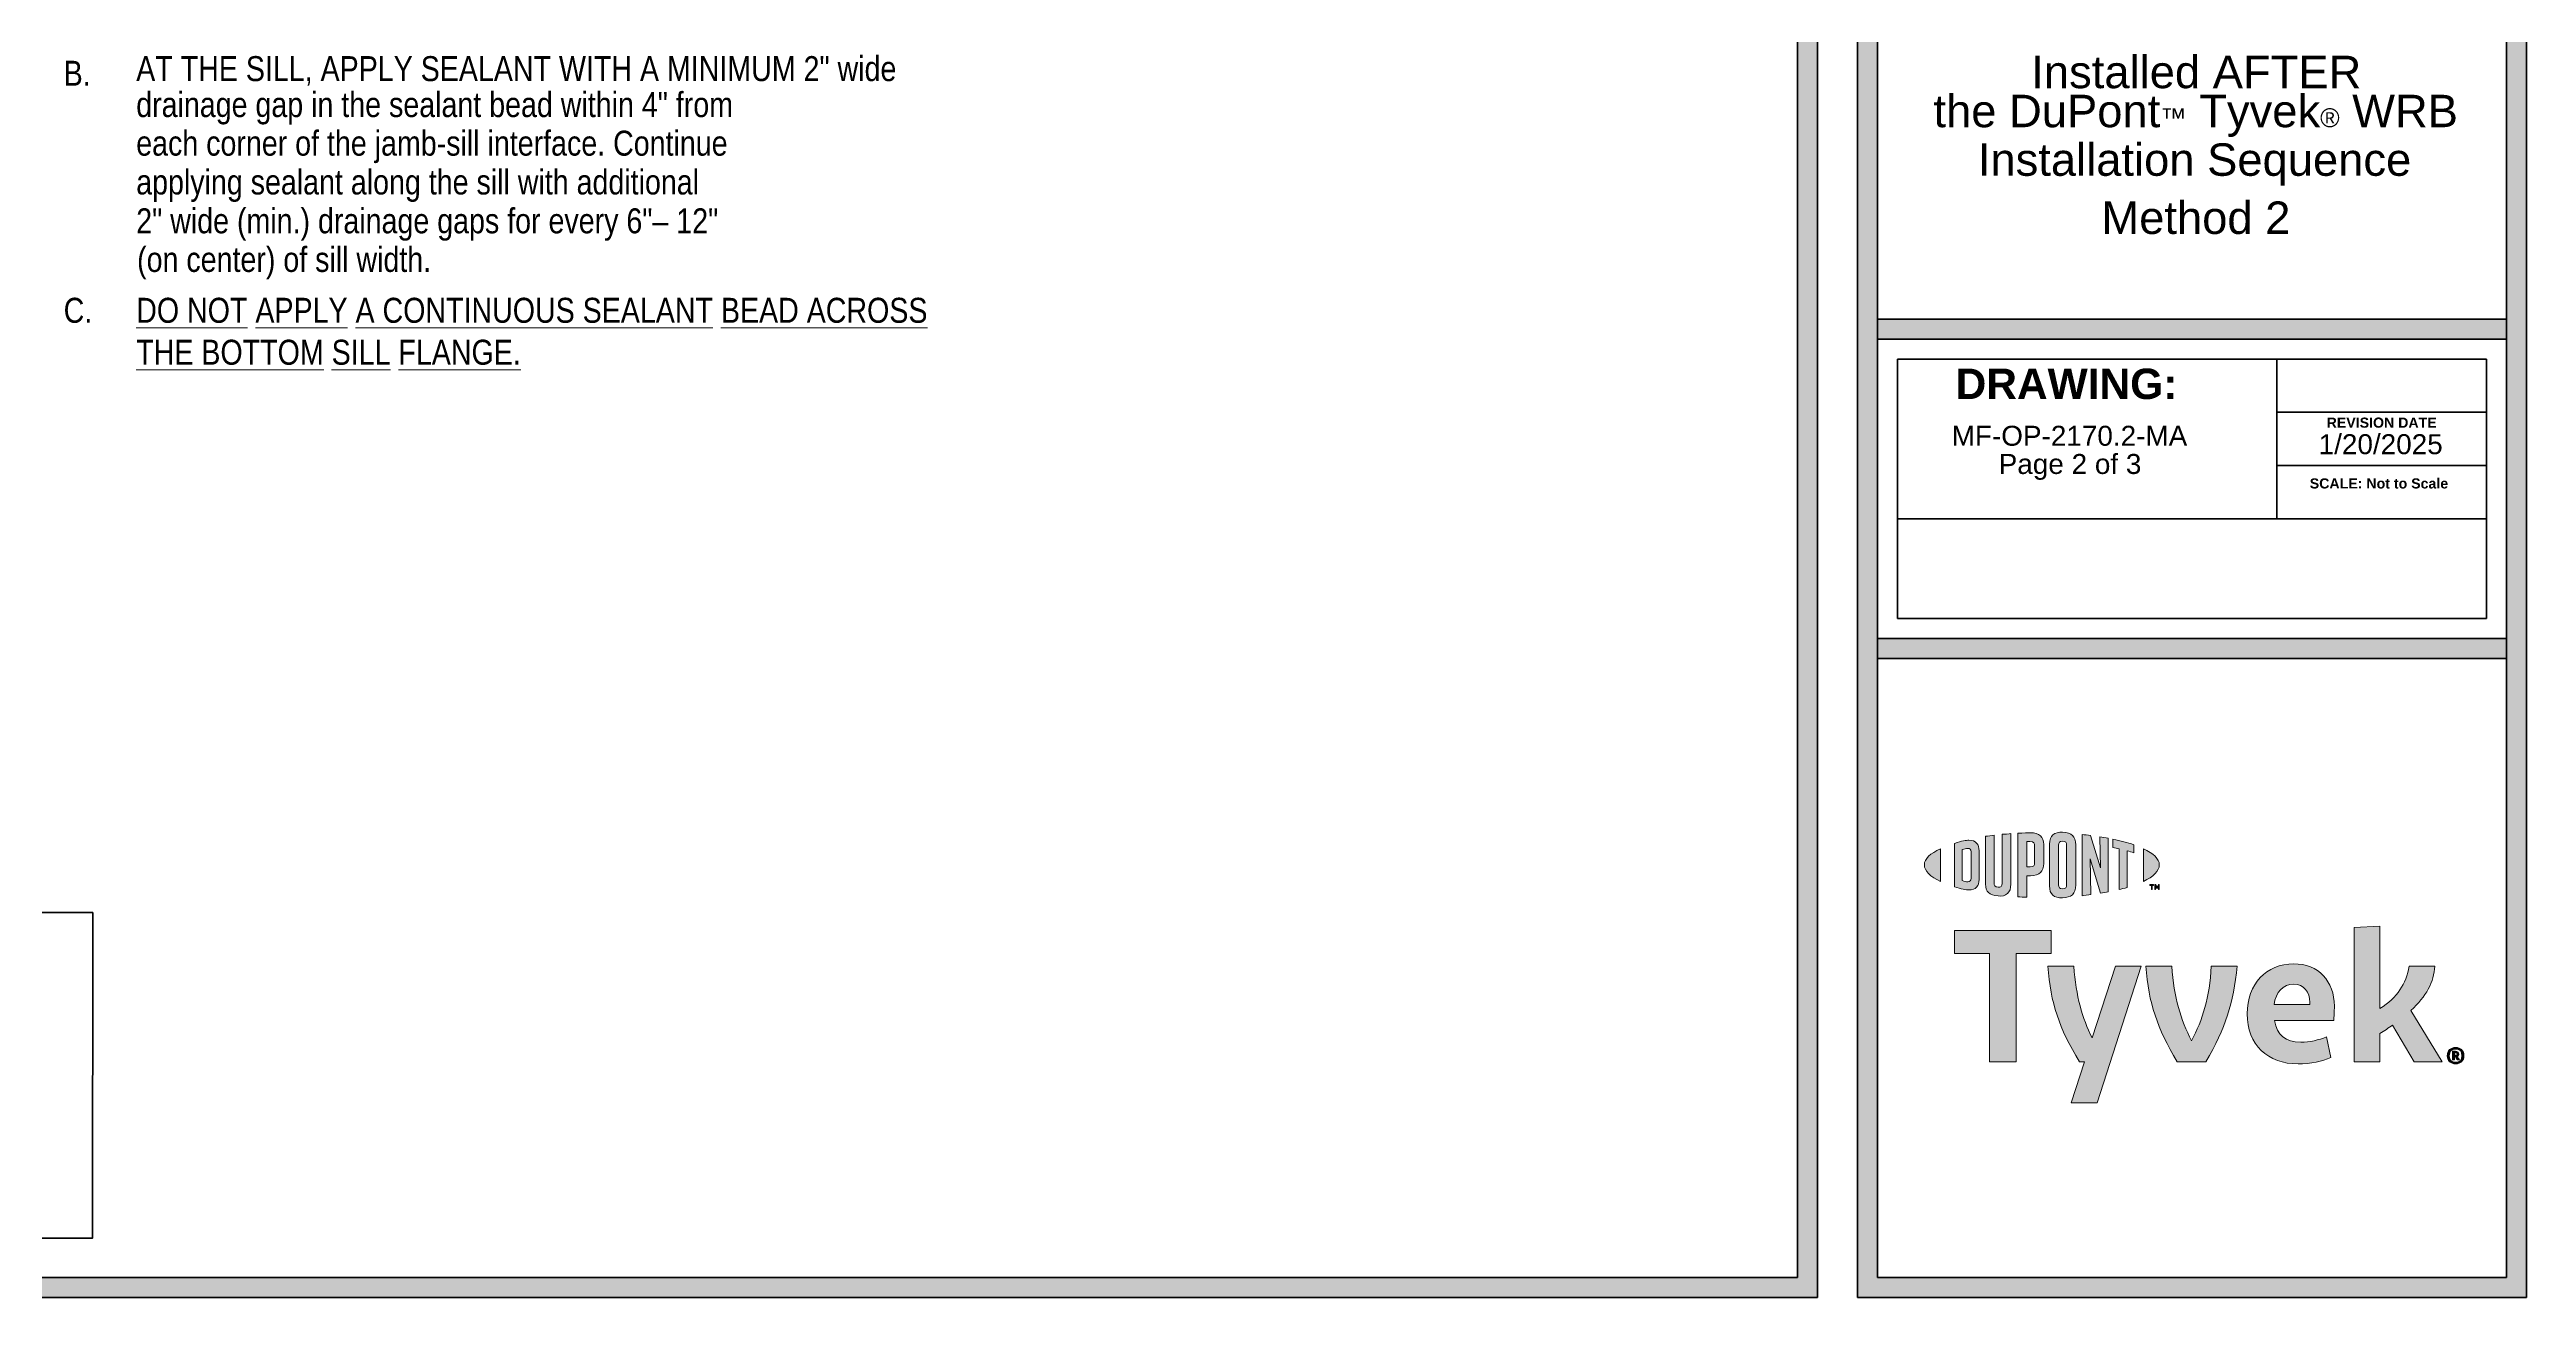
# Model space of a CAD drawing. Extents: x -1328 to 5679, y -4611 to 1603.
# Drawn here: x 805 to 1921, y -3474 to -2911 of the extents above; entities that cross this region are included whole.
import ezdxf

# ---------------------------------------------------------------- set-up
doc = ezdxf.new("R2010")
doc.units = 0
doc.header["$MEASUREMENT"] = 0
for name, color, linetype, lineweight in [('.ATI-TEXT_1', 7, 'Continuous', 0), ('0_0', 7, 'Continuous', 0), ('A-DETL-MEDM', 7, 'Continuous', 0), ('G-ANNO-TTLB', 7, 'Continuous', 0)]:
    doc.layers.add(name, color=color, linetype=linetype, lineweight=lineweight)

# ---------------------------------------------------------------- blocks, each defined once
blk = doc.blocks.new('Block_4')
at = {"layer": '0_0', "true_color": 0xe11b22, "transparency": 33554687}
h = blk.add_hatch(color=242, dxfattribs=at)
h.dxf.hatch_style = 2
edge = h.paths.add_edge_path()
edge.add_spline(control_points=[(1670.7, -3284.8), (1670.7, -3285.9), (1670, -3286.3), (1669.2, -3286.3), (1668.5, -3286.3), (1667.5, -3286.1), (1666.7, -3285.8), (1666.7, -3285.8), (1666.7, -3271.7), (1666.7, -3271.7), (1667.5, -3271.5), (1668.5, -3271.3), (1669.2, -3271.3), (1670, -3271.3), (1670.7, -3271.6), (1670.7, -3272.8), (1670.7, -3272.8), (1670.7, -3284.8), (1670.7, -3284.8)], knot_values=[0, 0, 0, 0, 1, 1, 1, 2, 2, 2, 3, 3, 3, 4, 4, 4, 5, 5, 5, 6, 6, 6, 6], degree=3, periodic=0)
edge = h.paths.add_edge_path()
edge.add_spline(control_points=[(1669.7, -3267.6), (1668.4, -3267.6), (1666.6, -3267.9), (1663.2, -3269), (1663.2, -3269), (1663.2, -3288.6), (1663.2, -3288.6), (1666.2, -3289.5), (1668.4, -3290), (1669.7, -3290), (1672.7, -3290), (1674.3, -3288.2), (1674.3, -3285.3), (1674.3, -3285.3), (1674.3, -3272.3), (1674.3, -3272.3), (1674.3, -3269.4), (1672.7, -3267.6), (1669.7, -3267.6)], knot_values=[0, 0, 0, 0, 1, 1, 1, 2, 2, 2, 3, 3, 3, 4, 4, 4, 5, 5, 5, 6, 6, 6, 6], degree=3, periodic=0)
h = blk.add_hatch(color=242, dxfattribs=at)
h.dxf.hatch_style = 2
edge = h.paths.add_edge_path()
edge.add_spline(control_points=[(1684.6, -3287.1), (1684.6, -3288.2), (1684.2, -3288.9), (1682.8, -3288.8), (1681.4, -3288.6), (1681, -3288), (1681, -3286.7), (1681, -3286.7), (1681, -3265.3), (1681, -3265.3), (1680.1, -3265.4), (1678.1, -3265.7), (1677.2, -3265.8), (1677.2, -3265.8), (1677.2, -3287.4), (1677.2, -3287.4), (1677.2, -3290.9), (1678.8, -3292.2), (1682.8, -3292.7), (1686.4, -3293.1), (1688.6, -3291.2), (1688.6, -3287.4), (1688.6, -3287.4), (1688.6, -3264.6), (1688.6, -3264.6), (1687.9, -3264.7), (1685.4, -3264.9), (1684.6, -3264.9), (1684.6, -3264.9), (1684.6, -3287.1), (1684.6, -3287.1)], knot_values=[0, 0, 0, 0, 1, 1, 1, 2, 2, 2, 3, 3, 3, 4, 4, 4, 5, 5, 5, 6, 6, 6, 7, 7, 7, 8, 8, 8, 9, 9, 9, 10, 10, 10, 10], degree=3, periodic=0)
h = blk.add_hatch(color=242, dxfattribs=at)
h.dxf.hatch_style = 2
edge = h.paths.add_edge_path()
edge.add_spline(control_points=[(1699.3, -3277.7), (1699.3, -3278.9), (1698.9, -3279.6), (1697.3, -3279.6), (1697.3, -3279.6), (1695.8, -3279.6), (1695.8, -3279.6), (1695.8, -3279.6), (1695.8, -3268.2), (1695.8, -3268.2), (1696.5, -3268.2), (1696.8, -3268.2), (1697.2, -3268.2), (1699, -3268.2), (1699.3, -3268.9), (1699.3, -3270.1), (1699.3, -3270.1), (1699.3, -3277.7), (1699.3, -3277.7)], knot_values=[0, 0, 0, 0, 1, 1, 1, 2, 2, 2, 3, 3, 3, 4, 4, 4, 5, 5, 5, 6, 6, 6, 6], degree=3, periodic=0)
edge = h.paths.add_edge_path()
edge.add_spline(control_points=[(1697.4, -3264.2), (1696.7, -3264.2), (1694.2, -3264.3), (1691.8, -3264.4), (1691.8, -3264.4), (1691.8, -3293.1), (1691.8, -3293.1), (1692.6, -3293.2), (1694.7, -3293.3), (1695.8, -3293.3), (1695.8, -3293.3), (1695.8, -3283.6), (1695.8, -3283.6), (1695.8, -3283.6), (1697.4, -3283.6), (1697.4, -3283.6), (1701.6, -3283.6), (1703.4, -3281.7), (1703.4, -3278), (1703.4, -3278), (1703.4, -3269.5), (1703.4, -3269.5), (1703.4, -3266), (1701.4, -3264.2), (1697.4, -3264.2)], knot_values=[0, 0, 0, 0, 1, 1, 1, 2, 2, 2, 3, 3, 3, 4, 4, 4, 5, 5, 5, 6, 6, 6, 7, 7, 7, 8, 8, 8, 8], degree=3, periodic=0)
h = blk.add_hatch(color=242, dxfattribs=at)
h.dxf.hatch_style = 2
edge = h.paths.add_edge_path()
edge.add_spline(control_points=[(1713.7, -3287.7), (1713.7, -3288.9), (1713.4, -3289.5), (1711.9, -3289.5), (1710.5, -3289.5), (1710.1, -3288.9), (1710.1, -3287.7), (1710.1, -3287.7), (1710.1, -3269.8), (1710.1, -3269.8), (1710.1, -3268.6), (1710.5, -3268), (1711.9, -3268), (1713.4, -3268.1), (1713.7, -3268.7), (1713.7, -3269.8), (1713.7, -3269.8), (1713.7, -3287.7), (1713.7, -3287.7)], knot_values=[0, 0, 0, 0, 1, 1, 1, 2, 2, 2, 3, 3, 3, 4, 4, 4, 5, 5, 5, 6, 6, 6, 6], degree=3, periodic=0)
edge = h.paths.add_edge_path()
edge.add_spline(control_points=[(1711.9, -3264), (1708.2, -3263.8), (1706, -3265.5), (1706, -3269.3), (1706, -3269.3), (1706, -3288.1), (1706, -3288.1), (1706, -3292.1), (1708, -3293.7), (1711.9, -3293.5), (1715.8, -3293.4), (1717.8, -3291.9), (1717.8, -3287.7), (1717.8, -3287.7), (1717.8, -3269.7), (1717.8, -3269.7), (1717.8, -3265.7), (1716, -3264.2), (1711.9, -3264)], knot_values=[0, 0, 0, 0, 1, 1, 1, 2, 2, 2, 3, 3, 3, 4, 4, 4, 5, 5, 5, 6, 6, 6, 6], degree=3, periodic=0)
h = blk.add_hatch(color=242, dxfattribs=at)
h.dxf.hatch_style = 2
edge = h.paths.add_edge_path()
edge.add_spline(control_points=[(1729, -3280), (1729, -3280), (1724.5, -3265.4), (1724.5, -3265.4), (1723.3, -3265.3), (1721.9, -3265.1), (1720.7, -3265), (1720.7, -3265), (1720.7, -3292.6), (1720.7, -3292.6), (1721.5, -3292.5), (1723.6, -3292.3), (1724.6, -3292.1), (1724.6, -3292.1), (1724.3, -3275.9), (1724.3, -3275.9), (1724.3, -3275.9), (1729, -3291.5), (1729, -3291.5), (1730, -3291.3), (1731.5, -3291.1), (1732.5, -3290.9), (1732.5, -3290.9), (1732.5, -3266.7), (1732.5, -3266.7), (1731.5, -3266.5), (1729.6, -3266.2), (1728.7, -3266), (1728.7, -3266), (1729, -3280), (1729, -3280)], knot_values=[0, 0, 0, 0, 1, 1, 1, 2, 2, 2, 3, 3, 3, 4, 4, 4, 5, 5, 5, 6, 6, 6, 7, 7, 7, 8, 8, 8, 9, 9, 9, 10, 10, 10, 10], degree=3, periodic=0)
h = blk.add_hatch(color=242, dxfattribs=at)
h.dxf.hatch_style = 2
edge = h.paths.add_edge_path()
edge.add_spline(control_points=[(1734.5, -3270.9), (1735.5, -3271.1), (1736.5, -3271.3), (1737.4, -3271.5), (1737.4, -3271.5), (1737.4, -3289.8), (1737.4, -3289.8), (1738.3, -3289.6), (1739.9, -3289.2), (1741, -3288.9), (1741, -3288.9), (1741, -3272.4), (1741, -3272.4), (1742.1, -3272.6), (1743.1, -3272.9), (1744, -3273.2), (1744, -3273.2), (1744, -3269.6), (1744, -3269.6), (1741.1, -3268.6), (1738.1, -3267.8), (1734.5, -3267.1), (1734.5, -3267.1), (1734.5, -3270.9), (1734.5, -3270.9)], knot_values=[0, 0, 0, 0, 1, 1, 1, 2, 2, 2, 3, 3, 3, 4, 4, 4, 5, 5, 5, 6, 6, 6, 7, 7, 7, 8, 8, 8, 8], degree=3, periodic=0)
h = blk.add_hatch(color=242, dxfattribs=at)
h.dxf.hatch_style = 2
edge = h.paths.add_edge_path()
edge.add_spline(control_points=[(1649.6, -3278.7), (1649.6, -3281.4), (1652.3, -3284), (1656.9, -3286.2), (1656.9, -3286.2), (1656.9, -3271.4), (1656.9, -3271.4), (1652.3, -3273.5), (1649.6, -3276), (1649.6, -3278.7)], knot_values=[0, 0, 0, 0, 1, 1, 1, 2, 2, 2, 3, 3, 3, 3], degree=3, periodic=0)
h = blk.add_hatch(color=242, dxfattribs=at)
h.dxf.hatch_style = 2
edge = h.paths.add_edge_path()
edge.add_spline(control_points=[(1755.5, -3278.7), (1755.5, -3281.4), (1752.9, -3284), (1748.3, -3286.2), (1748.3, -3286.2), (1748.3, -3271.4), (1748.3, -3271.4), (1752.9, -3273.5), (1755.5, -3276), (1755.5, -3278.7)], knot_values=[0, 0, 0, 0, 1, 1, 1, 2, 2, 2, 3, 3, 3, 3], degree=3, periodic=0)
h = blk.add_hatch(color=242, dxfattribs=at)
h.dxf.hatch_style = 2
edge = h.paths.add_edge_path()
edge.add_spline(control_points=[(1753.4, -3287.6), (1753.4, -3287.6), (1753.8, -3287.6), (1753.8, -3287.6), (1753.8, -3287.6), (1754.5, -3288.7), (1754.5, -3288.7), (1754.5, -3288.7), (1755.1, -3287.6), (1755.1, -3287.6), (1755.1, -3287.6), (1755.5, -3287.6), (1755.5, -3287.6), (1755.5, -3287.6), (1755.5, -3289.8), (1755.5, -3289.8), (1755.5, -3289.8), (1755.1, -3289.8), (1755.1, -3289.8), (1755.1, -3289.8), (1755.1, -3288.3), (1755.1, -3288.3), (1755.1, -3288.3), (1754.5, -3289.3), (1754.5, -3289.3), (1754.5, -3289.3), (1754.4, -3289.3), (1754.4, -3289.3), (1754.4, -3289.3), (1753.8, -3288.3), (1753.8, -3288.3), (1753.8, -3288.3), (1753.8, -3289.8), (1753.8, -3289.8), (1753.8, -3289.8), (1753.4, -3289.8), (1753.4, -3289.8), (1753.4, -3289.8), (1753.4, -3287.6), (1753.4, -3287.6)], knot_values=[0, 0, 0, 0, 1, 1, 1, 2, 2, 2, 3, 3, 3, 4, 4, 4, 5, 5, 5, 6, 6, 6, 7, 7, 7, 8, 8, 8, 9, 9, 9, 10, 10, 10, 11, 11, 11, 12, 12, 12, 13, 13, 13, 13], degree=3, periodic=0)
edge = h.paths.add_edge_path()
edge.add_spline(control_points=[(1751.9, -3288), (1751.9, -3288), (1751.2, -3288), (1751.2, -3288), (1751.2, -3288), (1751.2, -3287.6), (1751.2, -3287.6), (1751.2, -3287.6), (1752.9, -3287.6), (1752.9, -3287.6), (1752.9, -3287.6), (1752.9, -3288), (1752.9, -3288), (1752.9, -3288), (1752.3, -3288), (1752.3, -3288), (1752.3, -3288), (1752.3, -3289.8), (1752.3, -3289.8), (1752.3, -3289.8), (1751.9, -3289.8), (1751.9, -3289.8), (1751.9, -3289.8), (1751.9, -3288), (1751.9, -3288)], knot_values=[0, 0, 0, 0, 1, 1, 1, 2, 2, 2, 3, 3, 3, 4, 4, 4, 5, 5, 5, 6, 6, 6, 7, 7, 7, 8, 8, 8, 8], degree=3, periodic=0)
at = {"layer": '0_0'}
for points, knots in [([(1669.7, -3267.6), (1668.4, -3267.6), (1666.6, -3267.9), (1663.2, -3269), (1663.2, -3269), (1663.2, -3288.6), (1663.2, -3288.6), (1666.2, -3289.5), (1668.4, -3290), (1669.7, -3290), (1672.7, -3290), (1674.3, -3288.2), (1674.3, -3285.3), (1674.3, -3285.3), (1674.3, -3272.3), (1674.3, -3272.3), (1674.3, -3269.4), (1672.7, -3267.6), (1669.7, -3267.6)], [0, 0, 0, 0, 1, 1, 1, 2, 2, 2, 3, 3, 3, 4, 4, 4, 5, 5, 5, 6, 6, 6, 6]), ([(1684.6, -3287.1), (1684.6, -3288.2), (1684.2, -3288.9), (1682.8, -3288.8), (1681.4, -3288.6), (1681, -3288), (1681, -3286.7), (1681, -3286.7), (1681, -3265.3), (1681, -3265.3), (1680.1, -3265.4), (1678.1, -3265.7), (1677.2, -3265.8), (1677.2, -3265.8), (1677.2, -3287.4), (1677.2, -3287.4), (1677.2, -3290.9), (1678.8, -3292.2), (1682.8, -3292.7), (1686.4, -3293.1), (1688.6, -3291.2), (1688.6, -3287.4), (1688.6, -3287.4), (1688.6, -3264.6), (1688.6, -3264.6), (1687.9, -3264.7), (1685.4, -3264.9), (1684.6, -3264.9), (1684.6, -3264.9), (1684.6, -3287.1), (1684.6, -3287.1)], [0, 0, 0, 0, 1, 1, 1, 2, 2, 2, 3, 3, 3, 4, 4, 4, 5, 5, 5, 6, 6, 6, 7, 7, 7, 8, 8, 8, 9, 9, 9, 10, 10, 10, 10]), ([(1697.4, -3264.2), (1696.7, -3264.2), (1694.2, -3264.3), (1691.8, -3264.4), (1691.8, -3264.4), (1691.8, -3293.1), (1691.8, -3293.1), (1692.6, -3293.2), (1694.7, -3293.3), (1695.8, -3293.3), (1695.8, -3293.3), (1695.8, -3283.6), (1695.8, -3283.6), (1695.8, -3283.6), (1697.4, -3283.6), (1697.4, -3283.6), (1701.6, -3283.6), (1703.4, -3281.7), (1703.4, -3278), (1703.4, -3278), (1703.4, -3269.5), (1703.4, -3269.5), (1703.4, -3266), (1701.4, -3264.2), (1697.4, -3264.2)], [0, 0, 0, 0, 1, 1, 1, 2, 2, 2, 3, 3, 3, 4, 4, 4, 5, 5, 5, 6, 6, 6, 7, 7, 7, 8, 8, 8, 8]), ([(1699.3, -3277.7), (1699.3, -3278.9), (1698.9, -3279.6), (1697.3, -3279.6), (1697.3, -3279.6), (1695.8, -3279.6), (1695.8, -3279.6), (1695.8, -3279.6), (1695.8, -3268.2), (1695.8, -3268.2), (1696.5, -3268.2), (1696.8, -3268.2), (1697.2, -3268.2), (1699, -3268.2), (1699.3, -3268.9), (1699.3, -3270.1), (1699.3, -3270.1), (1699.3, -3277.7), (1699.3, -3277.7)], [0, 0, 0, 0, 1, 1, 1, 2, 2, 2, 3, 3, 3, 4, 4, 4, 5, 5, 5, 6, 6, 6, 6]), ([(1711.9, -3264), (1708.2, -3263.8), (1706, -3265.5), (1706, -3269.3), (1706, -3269.3), (1706, -3288.1), (1706, -3288.1), (1706, -3292.1), (1708, -3293.7), (1711.9, -3293.5), (1715.8, -3293.4), (1717.8, -3291.9), (1717.8, -3287.7), (1717.8, -3287.7), (1717.8, -3269.7), (1717.8, -3269.7), (1717.8, -3265.7), (1716, -3264.2), (1711.9, -3264)], [0, 0, 0, 0, 1, 1, 1, 2, 2, 2, 3, 3, 3, 4, 4, 4, 5, 5, 5, 6, 6, 6, 6]), ([(1713.7, -3287.7), (1713.7, -3288.9), (1713.4, -3289.5), (1711.9, -3289.5), (1710.5, -3289.5), (1710.1, -3288.9), (1710.1, -3287.7), (1710.1, -3287.7), (1710.1, -3269.8), (1710.1, -3269.8), (1710.1, -3268.6), (1710.5, -3268), (1711.9, -3268), (1713.4, -3268.1), (1713.7, -3268.7), (1713.7, -3269.8), (1713.7, -3269.8), (1713.7, -3287.7), (1713.7, -3287.7)], [0, 0, 0, 0, 1, 1, 1, 2, 2, 2, 3, 3, 3, 4, 4, 4, 5, 5, 5, 6, 6, 6, 6]), ([(1729, -3280), (1729, -3280), (1724.5, -3265.4), (1724.5, -3265.4), (1723.3, -3265.3), (1721.9, -3265.1), (1720.7, -3265), (1720.7, -3265), (1720.7, -3292.6), (1720.7, -3292.6), (1721.5, -3292.5), (1723.6, -3292.3), (1724.6, -3292.1), (1724.6, -3292.1), (1724.3, -3275.9), (1724.3, -3275.9), (1724.3, -3275.9), (1729, -3291.5), (1729, -3291.5), (1730, -3291.3), (1731.5, -3291.1), (1732.5, -3290.9), (1732.5, -3290.9), (1732.5, -3266.7), (1732.5, -3266.7), (1731.5, -3266.5), (1729.6, -3266.2), (1728.7, -3266), (1728.7, -3266), (1729, -3280), (1729, -3280)], [0, 0, 0, 0, 1, 1, 1, 2, 2, 2, 3, 3, 3, 4, 4, 4, 5, 5, 5, 6, 6, 6, 7, 7, 7, 8, 8, 8, 9, 9, 9, 10, 10, 10, 10]), ([(1734.5, -3270.9), (1735.5, -3271.1), (1736.5, -3271.3), (1737.4, -3271.5), (1737.4, -3271.5), (1737.4, -3289.8), (1737.4, -3289.8), (1738.3, -3289.6), (1739.9, -3289.2), (1741, -3288.9), (1741, -3288.9), (1741, -3272.4), (1741, -3272.4), (1742.1, -3272.6), (1743.1, -3272.9), (1744, -3273.2), (1744, -3273.2), (1744, -3269.6), (1744, -3269.6), (1741.1, -3268.6), (1738.1, -3267.8), (1734.5, -3267.1), (1734.5, -3267.1), (1734.5, -3270.9), (1734.5, -3270.9)], [0, 0, 0, 0, 1, 1, 1, 2, 2, 2, 3, 3, 3, 4, 4, 4, 5, 5, 5, 6, 6, 6, 7, 7, 7, 8, 8, 8, 8]), ([(1649.6, -3278.7), (1649.6, -3281.4), (1652.3, -3284), (1656.9, -3286.2), (1656.9, -3286.2), (1656.9, -3271.4), (1656.9, -3271.4), (1652.3, -3273.5), (1649.6, -3276), (1649.6, -3278.7)], [0, 0, 0, 0, 1, 1, 1, 2, 2, 2, 3, 3, 3, 3]), ([(1670.7, -3284.8), (1670.7, -3285.9), (1670, -3286.3), (1669.2, -3286.3), (1668.5, -3286.3), (1667.5, -3286.1), (1666.7, -3285.8), (1666.7, -3285.8), (1666.7, -3271.7), (1666.7, -3271.7), (1667.5, -3271.5), (1668.5, -3271.3), (1669.2, -3271.3), (1670, -3271.3), (1670.7, -3271.6), (1670.7, -3272.8), (1670.7, -3272.8), (1670.7, -3284.8), (1670.7, -3284.8)], [0, 0, 0, 0, 1, 1, 1, 2, 2, 2, 3, 3, 3, 4, 4, 4, 5, 5, 5, 6, 6, 6, 6]), ([(1755.5, -3278.7), (1755.5, -3281.4), (1752.9, -3284), (1748.3, -3286.2), (1748.3, -3286.2), (1748.3, -3271.4), (1748.3, -3271.4), (1752.9, -3273.5), (1755.5, -3276), (1755.5, -3278.7)], [0, 0, 0, 0, 1, 1, 1, 2, 2, 2, 3, 3, 3, 3]), ([(1751.9, -3288), (1751.9, -3288), (1751.2, -3288), (1751.2, -3288), (1751.2, -3288), (1751.2, -3287.6), (1751.2, -3287.6), (1751.2, -3287.6), (1752.9, -3287.6), (1752.9, -3287.6), (1752.9, -3287.6), (1752.9, -3288), (1752.9, -3288), (1752.9, -3288), (1752.3, -3288), (1752.3, -3288), (1752.3, -3288), (1752.3, -3289.8), (1752.3, -3289.8), (1752.3, -3289.8), (1751.9, -3289.8), (1751.9, -3289.8), (1751.9, -3289.8), (1751.9, -3288), (1751.9, -3288)], [0, 0, 0, 0, 1, 1, 1, 2, 2, 2, 3, 3, 3, 4, 4, 4, 5, 5, 5, 6, 6, 6, 7, 7, 7, 8, 8, 8, 8]), ([(1753.4, -3287.6), (1753.4, -3287.6), (1753.8, -3287.6), (1753.8, -3287.6), (1753.8, -3287.6), (1754.5, -3288.7), (1754.5, -3288.7), (1754.5, -3288.7), (1755.1, -3287.6), (1755.1, -3287.6), (1755.1, -3287.6), (1755.5, -3287.6), (1755.5, -3287.6), (1755.5, -3287.6), (1755.5, -3289.8), (1755.5, -3289.8), (1755.5, -3289.8), (1755.1, -3289.8), (1755.1, -3289.8), (1755.1, -3289.8), (1755.1, -3288.3), (1755.1, -3288.3), (1755.1, -3288.3), (1754.5, -3289.3), (1754.5, -3289.3), (1754.5, -3289.3), (1754.4, -3289.3), (1754.4, -3289.3), (1754.4, -3289.3), (1753.8, -3288.3), (1753.8, -3288.3), (1753.8, -3288.3), (1753.8, -3289.8), (1753.8, -3289.8), (1753.8, -3289.8), (1753.4, -3289.8), (1753.4, -3289.8), (1753.4, -3289.8), (1753.4, -3287.6), (1753.4, -3287.6)], [0, 0, 0, 0, 1, 1, 1, 2, 2, 2, 3, 3, 3, 4, 4, 4, 5, 5, 5, 6, 6, 6, 7, 7, 7, 8, 8, 8, 9, 9, 9, 10, 10, 10, 11, 11, 11, 12, 12, 12, 13, 13, 13, 13])]:
    blk.add_open_spline(points, degree=3, knots=knots, dxfattribs=at)
blk = doc.blocks.new('Block_8')
at = {"layer": '0_0', "true_color": 0x17477e, "transparency": 33554687}
h = blk.add_hatch(color=156, dxfattribs=at)
h.dxf.hatch_style = 2
h.paths.add_polyline_path([(1706.7, -3308.3), (1663.2, -3308.3), (1663.2, -3318.6), (1678.9, -3318.6), (1678.9, -3367.4), (1691, -3367.4), (1691, -3318.6), (1706.7, -3318.6)])
h = blk.add_hatch(color=156, dxfattribs=at)
h.dxf.hatch_style = 2
edge = h.paths.add_edge_path()
edge.add_spline(control_points=[(1868.9, -3344.4), (1868.9, -3344.4), (1882.9, -3367.4), (1882.9, -3367.4), (1882.9, -3367.4), (1870.3, -3367.4), (1870.3, -3367.4), (1870.3, -3367.4), (1860.6, -3350.9), (1860.6, -3350.9), (1858.8, -3352.2), (1856.9, -3353.5), (1854.9, -3354.7), (1854.9, -3354.7), (1854.9, -3367.4), (1854.9, -3367.4), (1854.9, -3367.4), (1843.3, -3367.4), (1843.3, -3367.4), (1843.3, -3367.4), (1843.3, -3306.9), (1843.3, -3306.9), (1843.3, -3306.9), (1854.9, -3306.3), (1854.9, -3306.3), (1854.9, -3306.3), (1854.9, -3343.5), (1854.9, -3343.5), (1862.8, -3338.4), (1866.7, -3332.5), (1868.1, -3324.3), (1868.1, -3324.3), (1879.6, -3324.3), (1879.6, -3324.3), (1879.4, -3331.5), (1875.7, -3338), (1868.9, -3344.4)], knot_values=[0, 0, 0, 0, 1, 1, 1, 2, 2, 2, 3, 3, 3, 4, 4, 4, 5, 5, 5, 6, 6, 6, 7, 7, 7, 8, 8, 8, 9, 9, 9, 10, 10, 10, 11, 11, 11, 12, 12, 12, 12], degree=3, periodic=0)
h = blk.add_hatch(color=156, dxfattribs=at)
h.dxf.hatch_style = 2
edge = h.paths.add_edge_path()
edge.add_spline(control_points=[(1778.9, -3324.3), (1778.2, -3338.7), (1775, -3348.5), (1770, -3358), (1765.2, -3348.5), (1762.1, -3338.7), (1761.1, -3324.3), (1761.1, -3324.3), (1749.4, -3324.3), (1749.4, -3324.3), (1750.7, -3341.2), (1754.5, -3352.1), (1763.6, -3367.4), (1763.6, -3367.4), (1776.5, -3367.4), (1776.5, -3367.4), (1785.3, -3352.1), (1788.9, -3341.2), (1790.6, -3324.3), (1790.6, -3324.3), (1778.9, -3324.3), (1778.9, -3324.3)], knot_values=[0, 0, 0, 0, 1, 1, 1, 2, 2, 2, 3, 3, 3, 4, 4, 4, 5, 5, 5, 6, 6, 6, 7, 7, 7, 7], degree=3, periodic=0)
h = blk.add_hatch(color=156, dxfattribs=at)
h.dxf.hatch_style = 2
edge = h.paths.add_edge_path()
edge.add_spline(control_points=[(1807.2, -3341.7), (1807.2, -3341.7), (1823.3, -3341.7), (1823.3, -3341.7), (1823.3, -3341.7), (1823.3, -3340.7), (1823.3, -3340.7), (1823.3, -3336), (1820.7, -3332.5), (1816.1, -3332.5), (1811.2, -3332.5), (1808, -3336), (1807.2, -3341.7)], knot_values=[0, 0, 0, 0, 1, 1, 1, 2, 2, 2, 3, 3, 3, 4, 4, 4, 4], degree=3, periodic=0)
edge = h.paths.add_edge_path()
edge.add_spline(control_points=[(1832.8, -3365.5), (1829.1, -3367.2), (1823.6, -3368.4), (1818, -3368.4), (1804.4, -3368.4), (1795.1, -3359.8), (1795.1, -3345.8), (1795.1, -3332.4), (1803.7, -3323.3), (1816.1, -3323.3), (1827.1, -3323.3), (1834.4, -3331.1), (1834.4, -3342.4), (1834.4, -3345), (1834.2, -3347.1), (1834.1, -3348.8), (1834.1, -3348.8), (1807.4, -3348.8), (1807.4, -3348.8), (1808.5, -3355.6), (1812.4, -3358.6), (1819.2, -3358.6), (1823.3, -3358.6), (1827.3, -3357.7), (1830.9, -3356.2), (1830.9, -3356.2), (1832.8, -3365.5), (1832.8, -3365.5)], knot_values=[0, 0, 0, 0, 1, 1, 1, 2, 2, 2, 3, 3, 3, 4, 4, 4, 5, 5, 5, 6, 6, 6, 7, 7, 7, 8, 8, 8, 9, 9, 9, 9], degree=3, periodic=0)
at = {"layer": '0_0'}
blk.add_lwpolyline([(1706.7, -3308.3), (1663.2, -3308.3), (1663.2, -3318.6), (1678.9, -3318.6), (1678.9, -3367.4), (1691, -3367.4), (1691, -3318.6), (1706.7, -3318.6)], close=True, dxfattribs=at)
for points, knots in [([(1868.9, -3344.4), (1868.9, -3344.4), (1882.9, -3367.4), (1882.9, -3367.4), (1882.9, -3367.4), (1870.3, -3367.4), (1870.3, -3367.4), (1870.3, -3367.4), (1860.6, -3350.9), (1860.6, -3350.9), (1858.8, -3352.2), (1856.9, -3353.5), (1854.9, -3354.7), (1854.9, -3354.7), (1854.9, -3367.4), (1854.9, -3367.4), (1854.9, -3367.4), (1843.3, -3367.4), (1843.3, -3367.4), (1843.3, -3367.4), (1843.3, -3306.9), (1843.3, -3306.9), (1843.3, -3306.9), (1854.9, -3306.3), (1854.9, -3306.3), (1854.9, -3306.3), (1854.9, -3343.5), (1854.9, -3343.5), (1862.8, -3338.4), (1866.7, -3332.5), (1868.1, -3324.3), (1868.1, -3324.3), (1879.6, -3324.3), (1879.6, -3324.3), (1879.4, -3331.5), (1875.7, -3338), (1868.9, -3344.4)], [0, 0, 0, 0, 1, 1, 1, 2, 2, 2, 3, 3, 3, 4, 4, 4, 5, 5, 5, 6, 6, 6, 7, 7, 7, 8, 8, 8, 9, 9, 9, 10, 10, 10, 11, 11, 11, 12, 12, 12, 12]), ([(1778.9, -3324.3), (1778.2, -3338.7), (1775, -3348.5), (1770, -3358), (1765.2, -3348.5), (1762.1, -3338.7), (1761.1, -3324.3), (1761.1, -3324.3), (1749.4, -3324.3), (1749.4, -3324.3), (1750.7, -3341.2), (1754.5, -3352.1), (1763.6, -3367.4), (1763.6, -3367.4), (1776.5, -3367.4), (1776.5, -3367.4), (1785.3, -3352.1), (1788.9, -3341.2), (1790.6, -3324.3), (1790.6, -3324.3), (1778.9, -3324.3), (1778.9, -3324.3)], [0, 0, 0, 0, 1, 1, 1, 2, 2, 2, 3, 3, 3, 4, 4, 4, 5, 5, 5, 6, 6, 6, 7, 7, 7, 7]), ([(1832.8, -3365.5), (1829.1, -3367.2), (1823.6, -3368.4), (1818, -3368.4), (1804.4, -3368.4), (1795.1, -3359.8), (1795.1, -3345.8), (1795.1, -3332.4), (1803.7, -3323.3), (1816.1, -3323.3), (1827.1, -3323.3), (1834.4, -3331.1), (1834.4, -3342.4), (1834.4, -3345), (1834.2, -3347.1), (1834.1, -3348.8), (1834.1, -3348.8), (1807.4, -3348.8), (1807.4, -3348.8), (1808.5, -3355.6), (1812.4, -3358.6), (1819.2, -3358.6), (1823.3, -3358.6), (1827.3, -3357.7), (1830.9, -3356.2), (1830.9, -3356.2), (1832.8, -3365.5), (1832.8, -3365.5)], [0, 0, 0, 0, 1, 1, 1, 2, 2, 2, 3, 3, 3, 4, 4, 4, 5, 5, 5, 6, 6, 6, 7, 7, 7, 8, 8, 8, 9, 9, 9, 9]), ([(1807.2, -3341.7), (1807.2, -3341.7), (1823.3, -3341.7), (1823.3, -3341.7), (1823.3, -3341.7), (1823.3, -3340.7), (1823.3, -3340.7), (1823.3, -3336), (1820.7, -3332.5), (1816.1, -3332.5), (1811.2, -3332.5), (1808, -3336), (1807.2, -3341.7)], [0, 0, 0, 0, 1, 1, 1, 2, 2, 2, 3, 3, 3, 4, 4, 4, 4])]:
    blk.add_open_spline(points, degree=3, knots=knots, dxfattribs=at)
blk = doc.blocks.new('Block_7')
at = {"layer": '0_0', "true_color": 0x17477e, "transparency": 33554687}
h = blk.add_hatch(color=156, dxfattribs=at)
h.dxf.hatch_style = 2
edge = h.paths.add_edge_path()
edge.add_spline(control_points=[(1735.7, -3324.3), (1735.7, -3324.3), (1725.2, -3356.7), (1725.2, -3356.7), (1720.8, -3347.6), (1717.9, -3338.1), (1717, -3324.3), (1717, -3324.3), (1705.3, -3324.3), (1705.3, -3324.3), (1706.5, -3341.2), (1710.3, -3352.1), (1719.5, -3367.4), (1719.5, -3367.4), (1721.8, -3367.4), (1721.8, -3367.4), (1721.8, -3367.4), (1715.8, -3386), (1715.8, -3386), (1715.8, -3386), (1727.5, -3386), (1727.5, -3386), (1727.5, -3386), (1747.3, -3324.3), (1747.3, -3324.3), (1747.3, -3324.3), (1735.7, -3324.3), (1735.7, -3324.3)], knot_values=[0, 0, 0, 0, 1, 1, 1, 2, 2, 2, 3, 3, 3, 4, 4, 4, 5, 5, 5, 6, 6, 6, 7, 7, 7, 8, 8, 8, 9, 9, 9, 9], degree=3, periodic=0)
at = {"layer": '0_0'}
blk.add_open_spline([(1735.7, -3324.3), (1735.7, -3324.3), (1725.2, -3356.7), (1725.2, -3356.7), (1720.8, -3347.6), (1717.9, -3338.1), (1717, -3324.3), (1717, -3324.3), (1705.3, -3324.3), (1705.3, -3324.3), (1706.5, -3341.2), (1710.3, -3352.1), (1719.5, -3367.4), (1719.5, -3367.4), (1721.8, -3367.4), (1721.8, -3367.4), (1721.8, -3367.4), (1715.8, -3386), (1715.8, -3386), (1715.8, -3386), (1727.5, -3386), (1727.5, -3386), (1727.5, -3386), (1747.3, -3324.3), (1747.3, -3324.3), (1747.3, -3324.3), (1735.7, -3324.3), (1735.7, -3324.3)], degree=3, knots=[0, 0, 0, 0, 1, 1, 1, 2, 2, 2, 3, 3, 3, 4, 4, 4, 5, 5, 5, 6, 6, 6, 7, 7, 7, 8, 8, 8, 9, 9, 9, 9], dxfattribs=at)
blk.add_blockref('Block_8', (0, 0), dxfattribs=at)
blk = doc.blocks.new('Block_9')
at = {"layer": '0_0', "true_color": 0x17477e, "transparency": 33554687}
h = blk.add_hatch(color=156, dxfattribs=at)
h.dxf.hatch_style = 2
edge = h.paths.add_edge_path()
edge.add_spline(control_points=[(1888.5, -3363.4), (1888.5, -3363.4), (1888.5, -3364.5), (1888.5, -3364.5), (1888.5, -3364.5), (1889, -3364.5), (1889, -3364.5), (1889.5, -3364.5), (1889.7, -3364.4), (1889.7, -3364), (1889.7, -3363.6), (1889.5, -3363.4), (1889, -3363.4), (1889, -3363.4), (1888.5, -3363.4), (1888.5, -3363.4)], knot_values=[0, 0, 0, 0, 1, 1, 1, 2, 2, 2, 3, 3, 3, 4, 4, 4, 5, 5, 5, 5], degree=3, periodic=0)
edge = h.paths.add_edge_path()
edge.add_spline(control_points=[(1887.7, -3362.7), (1887.7, -3362.7), (1889, -3362.7), (1889, -3362.7), (1890, -3362.7), (1890.5, -3363.2), (1890.5, -3364), (1890.5, -3364.5), (1890.3, -3364.9), (1889.8, -3365.1), (1890, -3365.6), (1890.4, -3366), (1890.8, -3366.5), (1890.8, -3366.5), (1889.8, -3366.5), (1889.8, -3366.5), (1889.4, -3366.1), (1889.2, -3365.7), (1889, -3365.2), (1889, -3365.2), (1888.5, -3365.2), (1888.5, -3365.2), (1888.5, -3365.2), (1888.5, -3366.5), (1888.5, -3366.5), (1888.5, -3366.5), (1887.7, -3366.5), (1887.7, -3366.5), (1887.7, -3366.5), (1887.7, -3362.7), (1887.7, -3362.7)], knot_values=[0, 0, 0, 0, 1, 1, 1, 2, 2, 2, 3, 3, 3, 4, 4, 4, 5, 5, 5, 6, 6, 6, 7, 7, 7, 8, 8, 8, 9, 9, 9, 10, 10, 10, 10], degree=3, periodic=0)
edge = h.paths.add_edge_path()
edge.add_spline(control_points=[(1889, -3361.7), (1887.2, -3361.7), (1886.2, -3362.8), (1886.2, -3364.7), (1886.2, -3366.6), (1887.2, -3367.7), (1889, -3367.7), (1890.9, -3367.7), (1891.9, -3366.6), (1891.9, -3364.7), (1891.9, -3362.8), (1890.9, -3361.7), (1889, -3361.7)], knot_values=[0, 0, 0, 0, 1, 1, 1, 2, 2, 2, 3, 3, 3, 4, 4, 4, 4], degree=3, periodic=0)
edge = h.paths.add_edge_path()
edge.add_spline(control_points=[(1889, -3361), (1891.3, -3361), (1892.8, -3362.4), (1892.8, -3364.7), (1892.8, -3367), (1891.3, -3368.4), (1889, -3368.4), (1886.8, -3368.4), (1885.3, -3367), (1885.3, -3364.7), (1885.3, -3362.4), (1886.8, -3361), (1889, -3361)], knot_values=[0, 0, 0, 0, 1, 1, 1, 2, 2, 2, 3, 3, 3, 4, 4, 4, 4], degree=3, periodic=0)
at = {"layer": '0_0'}
for points, knots in [([(1889, -3361), (1891.3, -3361), (1892.8, -3362.4), (1892.8, -3364.7), (1892.8, -3367), (1891.3, -3368.4), (1889, -3368.4), (1886.8, -3368.4), (1885.3, -3367), (1885.3, -3364.7), (1885.3, -3362.4), (1886.8, -3361), (1889, -3361)], [0, 0, 0, 0, 1, 1, 1, 2, 2, 2, 3, 3, 3, 4, 4, 4, 4]), ([(1889, -3361.7), (1887.2, -3361.7), (1886.2, -3362.8), (1886.2, -3364.7), (1886.2, -3366.6), (1887.2, -3367.7), (1889, -3367.7), (1890.9, -3367.7), (1891.9, -3366.6), (1891.9, -3364.7), (1891.9, -3362.8), (1890.9, -3361.7), (1889, -3361.7)], [0, 0, 0, 0, 1, 1, 1, 2, 2, 2, 3, 3, 3, 4, 4, 4, 4]), ([(1887.7, -3362.7), (1887.7, -3362.7), (1889, -3362.7), (1889, -3362.7), (1890, -3362.7), (1890.5, -3363.2), (1890.5, -3364), (1890.5, -3364.5), (1890.3, -3364.9), (1889.8, -3365.1), (1890, -3365.6), (1890.4, -3366), (1890.8, -3366.5), (1890.8, -3366.5), (1889.8, -3366.5), (1889.8, -3366.5), (1889.4, -3366.1), (1889.2, -3365.7), (1889, -3365.2), (1889, -3365.2), (1888.5, -3365.2), (1888.5, -3365.2), (1888.5, -3365.2), (1888.5, -3366.5), (1888.5, -3366.5), (1888.5, -3366.5), (1887.7, -3366.5), (1887.7, -3366.5), (1887.7, -3366.5), (1887.7, -3362.7), (1887.7, -3362.7)], [0, 0, 0, 0, 1, 1, 1, 2, 2, 2, 3, 3, 3, 4, 4, 4, 5, 5, 5, 6, 6, 6, 7, 7, 7, 8, 8, 8, 9, 9, 9, 10, 10, 10, 10]), ([(1888.5, -3363.4), (1888.5, -3363.4), (1888.5, -3364.5), (1888.5, -3364.5), (1888.5, -3364.5), (1889, -3364.5), (1889, -3364.5), (1889.5, -3364.5), (1889.7, -3364.4), (1889.7, -3364), (1889.7, -3363.6), (1889.5, -3363.4), (1889, -3363.4), (1889, -3363.4), (1888.5, -3363.4), (1888.5, -3363.4)], [0, 0, 0, 0, 1, 1, 1, 2, 2, 2, 3, 3, 3, 4, 4, 4, 5, 5, 5, 5])]:
    blk.add_open_spline(points, degree=3, knots=knots, dxfattribs=at)
blk = doc.blocks.new('Block_6')
at = {"layer": '0_0'}
for name in ['Block_7', 'Block_9']:
    blk.add_blockref(name, (0, 0), dxfattribs=at)
blk = doc.blocks.new('Block_5')
at = {"layer": '0_0'}
blk.add_blockref('Block_6', (0, 0), dxfattribs=at)
blk = doc.blocks.new('Block_3')
at = {"layer": '0_0'}
for name in ['Block_4', 'Block_5']:
    blk.add_blockref(name, (0, 0), dxfattribs=at)
blk = doc.blocks.new('Block_2')
at = {"layer": '0_0'}
blk.add_blockref('Block_3', (0, 0), dxfattribs=at)
blk = doc.blocks.new('Block_18')
at = {"layer": '0_0', "char_height": 0.2, "attachment_point": 7}
for s, insert in [('\\C18;\\c0;\\FArial|b0|i0|c1;\\H14.625000;\\W1.000000;Integral Flanged Window', (1658.2, -2863)), ('\\C18;\\c0;\\FArial|b0|i0|c1;\\H14.625000;\\W1.000000;with Deep (Greater than 4")', (1646.5, -2885)), ('\\C18;\\c0;\\FArial|b0|i0|c1;\\H14.625000;\\W1.000000;Recessed Opening', (1684.6, -2906.9)), ('\\C18;\\c0;\\FArial|b0|i0|c1;\\H14.625000;\\W1.000000;Installed AFTER', (1697.8, -2928.8)), ('\\C18;\\c0;\\FArial|b0|i0|c1;\\H14.625000;\\W1.000000;the DuPont\\H8.526375;™\\H14.625000; Tyvek\\H8.526375;®\\H14.625000; WRB', (1653.7, -2950.6)), ('\\C18;\\c0;\\FArial|b0|i0|c1;\\H14.625000;\\W1.000000;Installation Sequence', (1673.7, -2972.5)), ('\\C18;\\c0;\\FArial|b0|i0|c1;\\H14.625000;\\W1.000000;Method 2', (1729.4, -2994.5))]:
    blk.add_mtext(s, dxfattribs=dict(at, insert=insert))
blk = doc.blocks.new('Block_47')
at = {"layer": '.ATI-TEXT_1', "char_height": 0.2, "attachment_point": 7}
for s, insert in [('\\C18;\\c0;\\FArial Narrow|b0|i0|c1;\\H11.251642;\\W1.000000;C.', (811, -3034.5)), ('\\L\\C18;\\c0;\\FArial Narrow|b0|i0|c1;\\H11.251642;\\W1.000000;DO NO\\l\\LT\\l\\L \\l\\LAPP\\l\\LL\\l\\LY\\l\\L A\\l\\L CONTINUOUS SEALAN\\l\\LT\\l\\L BEAD\\l\\L \\l\\LACROSS \\l', (843.7, -3034.5)), ('\\L\\C18;\\c0;\\FArial Narrow|b0|i0|c1;\\H11.251642;\\W1.000000;THE BOT\\l\\LT\\l\\LOM SIL\\l\\LL\\l\\L FLANGE.\\l', (843.7, -3053.4))]:
    blk.add_mtext(s, dxfattribs=dict(at, insert=insert))
blk = doc.blocks.new('Block_46')
at = {"layer": '.ATI-TEXT_1'}
blk.add_blockref('Block_47', (0, 0), dxfattribs=at)
at = {"layer": '.ATI-TEXT_1', "char_height": 0.2, "attachment_point": 7}
for s, insert in [('\\C18;\\c0;\\FArial Narrow|b0|i0|c1;\\H11.251642;\\W1.000000;AT THE SILL, APPLY SEALANT WITH A MINIMUM 2" wide   ', (843.7, -2927.5)), ('\\C18;\\c0;\\FArial Narrow|b0|i0|c1;\\H11.251642;\\W1.000000;B.', (811, -2927.5)), ('\\C18;\\c0;\\FArial Narrow|b0|i0|c1;\\H11.251642;\\W1.000000;drainage gap in the sealant bead within 4" from', (843.7, -2945)), ('\\C18;\\c0;\\FArial Narrow|b0|i0|c1;\\H11.251642;\\W1.000000;each corner of the jamb-sill interface. Continue', (843.7, -2962.4)), ('\\C18;\\c0;\\FArial Narrow|b0|i0|c1;\\H11.251642;\\W1.000000;applying sealant along the sill with additional ', (843.7, -2979.9)), ('\\C18;\\c0;\\FArial Narrow|b0|i0|c1;\\H11.251642;\\W1.000000;2" wide (min.) drainage gaps for every 6"– 12" ', (843.7, -2997.4)), ('\\C18;\\c0;\\FArial Narrow|b0|i0|c1;\\H11.251642;\\W1.000000;(on center) of sill width.', (844.1, -3014.8))]:
    blk.add_mtext(s, dxfattribs=dict(at, insert=insert))

msp = doc.modelspace()

# ---------------------------------------------------------------- hatches: boundary and pattern name
at = {"layer": 'G-ANNO-TTLB', "true_color": 0xff00ff, "transparency": 33554687}
h = msp.add_hatch(color=6, dxfattribs=at)
edge = h.paths.add_edge_path()
edge.add_spline(control_points=[(1601.5, -3473.7), (1601.5, -3473.7), (-1328, -3473.7), (-1328, -3473.7), (-1328, -3473.7), (-1328, -1016.7), (-1328, -1016.7), (-1328, -1016.7), (1601.5, -1016.7), (1601.5, -1016.7), (1601.5, -1016.7), (1601.5, -3473.7), (1601.5, -3473.7)], knot_values=[0, 0, 0, 0, 1, 1, 1, 2, 2, 2, 3, 3, 3, 4, 4, 4, 4], degree=3, periodic=0)
edge = h.paths.add_edge_path()
edge.add_spline(control_points=[(-1319, -1025.7), (-1319, -1025.7), (-1319, -3464.7), (-1319, -3464.7), (-1319, -3464.7), (1592.5, -3464.7), (1592.5, -3464.7), (1592.5, -3464.7), (1592.5, -1025.7), (1592.5, -1025.7), (1592.5, -1025.7), (-1319, -1025.7), (-1319, -1025.7)], knot_values=[0, 0, 0, 0, 1, 1, 1, 2, 2, 2, 3, 3, 3, 4, 4, 4, 4], degree=3, periodic=0)
edge.add_line((-1319, -1025.7), (-1319, -1025.7))
h = msp.add_hatch(color=6, dxfattribs=at)
edge = h.paths.add_edge_path()
edge.add_spline(control_points=[(1921, -1016.7), (1921, -1016.7), (1921, -3473.7), (1921, -3473.7), (1921, -3473.7), (1619.5, -3473.7), (1619.5, -3473.7), (1619.5, -3473.7), (1619.5, -1016.7), (1619.5, -1016.7), (1619.5, -1016.7), (1921, -1016.7), (1921, -1016.7)], knot_values=[0, 0, 0, 0, 1, 1, 1, 2, 2, 2, 3, 3, 3, 4, 4, 4, 4], degree=3, periodic=0)
edge = h.paths.add_edge_path()
edge.add_spline(control_points=[(1912, -1025.7), (1912, -1025.7), (1628.5, -1025.7), (1628.5, -1025.7), (1628.5, -1025.7), (1628.5, -3464.7), (1628.5, -3464.7), (1628.5, -3464.7), (1912, -3464.7), (1912, -3464.7), (1912, -3464.7), (1912, -1025.7), (1912, -1025.7)], knot_values=[0, 0, 0, 0, 1, 1, 1, 2, 2, 2, 3, 3, 3, 4, 4, 4, 4], degree=3, periodic=0)
edge.add_line((1912, -1025.7), (1912, -1025.7))
for points in [[(1912, -3041.7), (1628.5, -3041.7), (1628.5, -3032.7), (1912, -3032.7)], [(1912, -3185.7), (1628.5, -3185.7), (1628.5, -3176.7), (1912, -3176.7)]]:
    msp.add_hatch(color=6, dxfattribs=at).paths.add_polyline_path(points)

# ---------------------------------------------------------------- linework, layer by layer
at = {"layer": 'A-DETL-MEDM', "color": 18, "lineweight": 106, "true_color": 0x000000}
msp.add_lwpolyline([(824.1, -3300.2), (-34.7, -3300.2), (-34.8, -3446.9), (824, -3446.9)], close=True, dxfattribs=at)
at = {"layer": 'G-ANNO-TTLB', "color": 6, "lineweight": 50, "true_color": 0xff00ff}
for p, q in [((1592.5, -3464.7), (1592.5, -1025.7)), ((1592.5, -1025.7), (1592.5, -3464.7)), ((1601.5, -3473.7), (1601.5, -1016.7)), ((1619.5, -1016.7), (1619.5, -3473.7)), ((1628.5, -3464.7), (1628.5, -1025.7)), ((1912, -1025.7), (1912, -3464.7)), ((1921, -3473.7), (1921, -1016.7)), ((1912, -3032.7), (1628.5, -3032.7)), ((1628.5, -3032.7), (1628.5, -3041.7)), ((1912, -3041.7), (1912, -3032.7)), ((1628.5, -3041.7), (1912, -3041.7)), ((1903, -3050.7), (1637.5, -3050.7)), ((1637.5, -3050.7), (1637.5, -3167.7)), ((1808.5, -3122.7), (1808.5, -3050.7)), ((1903, -3167.7), (1903, -3050.7)), ((1903, -3074.7), (1808.5, -3074.7)), ((1903, -3098.7), (1808.5, -3098.7)), ((1637.5, -3122.7), (1903, -3122.7)), ((1637.5, -3167.7), (1903, -3167.7)), ((1912, -3176.7), (1628.5, -3176.7)), ((1628.5, -3176.7), (1628.5, -3185.7)), ((1912, -3185.7), (1912, -3176.7)), ((1628.5, -3185.7), (1912, -3185.7)), ((-1319, -3464.7), (1592.5, -3464.7)), ((1592.5, -3464.7), (-1319, -3464.7)), ((1912, -3464.7), (1628.5, -3464.7)), ((-1328, -3473.7), (1601.5, -3473.7)), ((1619.5, -3473.7), (1921, -3473.7))]:
    msp.add_line(p, q, dxfattribs=at)
at = {"layer": 'G-ANNO-TTLB'}
for points in [[(1912, -3041.7), (1628.5, -3041.7), (1628.5, -3032.7), (1912, -3032.7)], [(1912, -3185.7), (1628.5, -3185.7), (1628.5, -3176.7), (1912, -3176.7)]]:
    msp.add_lwpolyline(points, close=True, dxfattribs=at)
for points in [[(1601.5, -3473.7), (1601.5, -3473.7), (-1328, -3473.7), (-1328, -3473.7), (-1328, -3473.7), (-1328, -1016.7), (-1328, -1016.7), (-1328, -1016.7), (1601.5, -1016.7), (1601.5, -1016.7), (1601.5, -1016.7), (1601.5, -3473.7), (1601.5, -3473.7)], [(-1319, -1025.7), (-1319, -1025.7), (-1319, -3464.7), (-1319, -3464.7), (-1319, -3464.7), (1592.5, -3464.7), (1592.5, -3464.7), (1592.5, -3464.7), (1592.5, -1025.7), (1592.5, -1025.7), (1592.5, -1025.7), (-1319, -1025.7), (-1319, -1025.7)], [(1921, -1016.7), (1921, -1016.7), (1921, -3473.7), (1921, -3473.7), (1921, -3473.7), (1619.5, -3473.7), (1619.5, -3473.7), (1619.5, -3473.7), (1619.5, -1016.7), (1619.5, -1016.7), (1619.5, -1016.7), (1921, -1016.7), (1921, -1016.7)], [(1912, -1025.7), (1912, -1025.7), (1628.5, -1025.7), (1628.5, -1025.7), (1628.5, -1025.7), (1628.5, -3464.7), (1628.5, -3464.7), (1628.5, -3464.7), (1912, -3464.7), (1912, -3464.7), (1912, -3464.7), (1912, -1025.7), (1912, -1025.7)]]:
    msp.add_open_spline(points, degree=3, knots=[0, 0, 0, 0, 1, 1, 1, 2, 2, 2, 3, 3, 3, 4, 4, 4, 4], dxfattribs=at)

# ---------------------------------------------------------------- block references
at = {"layer": '.ATI-TEXT_1'}
msp.add_blockref('Block_46', (0, 0), dxfattribs=at)
at = {"layer": '0_0'}
for name in ['Block_18', 'Block_2']:
    msp.add_blockref(name, (0, 0), dxfattribs=at)

# ---------------------------------------------------------------- texts
at = {"layer": '0_0', "char_height": 0.2, "attachment_point": 7}
for s, insert in [('\\C18;\\c0;\\FArial|b0|i0|c1;\\H9.001321;\\W1.000000;MF-OP-2170.2-MA', (1661.9, -3089.9)), ('\\C18;\\c0;\\FArial|b0|i0|c1;\\H9.001321;\\W1.000000;1/20/2025', (1827.3, -3093.7)), ('\\C18;\\c0;\\FArial|b0|i0|c1;\\H9.001321;\\W1.000000;Page 2 of 3', (1683.1, -3105.2))]:
    msp.add_mtext(s, dxfattribs=dict(at, insert=insert))
at = {"layer": 'G-ANNO-TTLB', "char_height": 0.2, "attachment_point": 7}
for s, insert in [('\\C18;\\c0;\\FArial Bold|b1|i0|c1;\\H13.699213;\\W1.000000;DRAWING:', (1663.7, -3068.9)), ('\\C18;\\c0;\\FArial Bold|b1|i0|c1;\\H4.566402;\\W1.000000;REVISION DATE', (1830.9, -3081.7)), ('\\C18;\\c0;\\FArial Bold|b1|i0|c1;\\H4.566402;\\W1.000000;SCALE: Not to Scale', (1823.3, -3109.1))]:
    msp.add_mtext(s, dxfattribs=dict(at, insert=insert))

doc.saveas('drawing.dxf')
